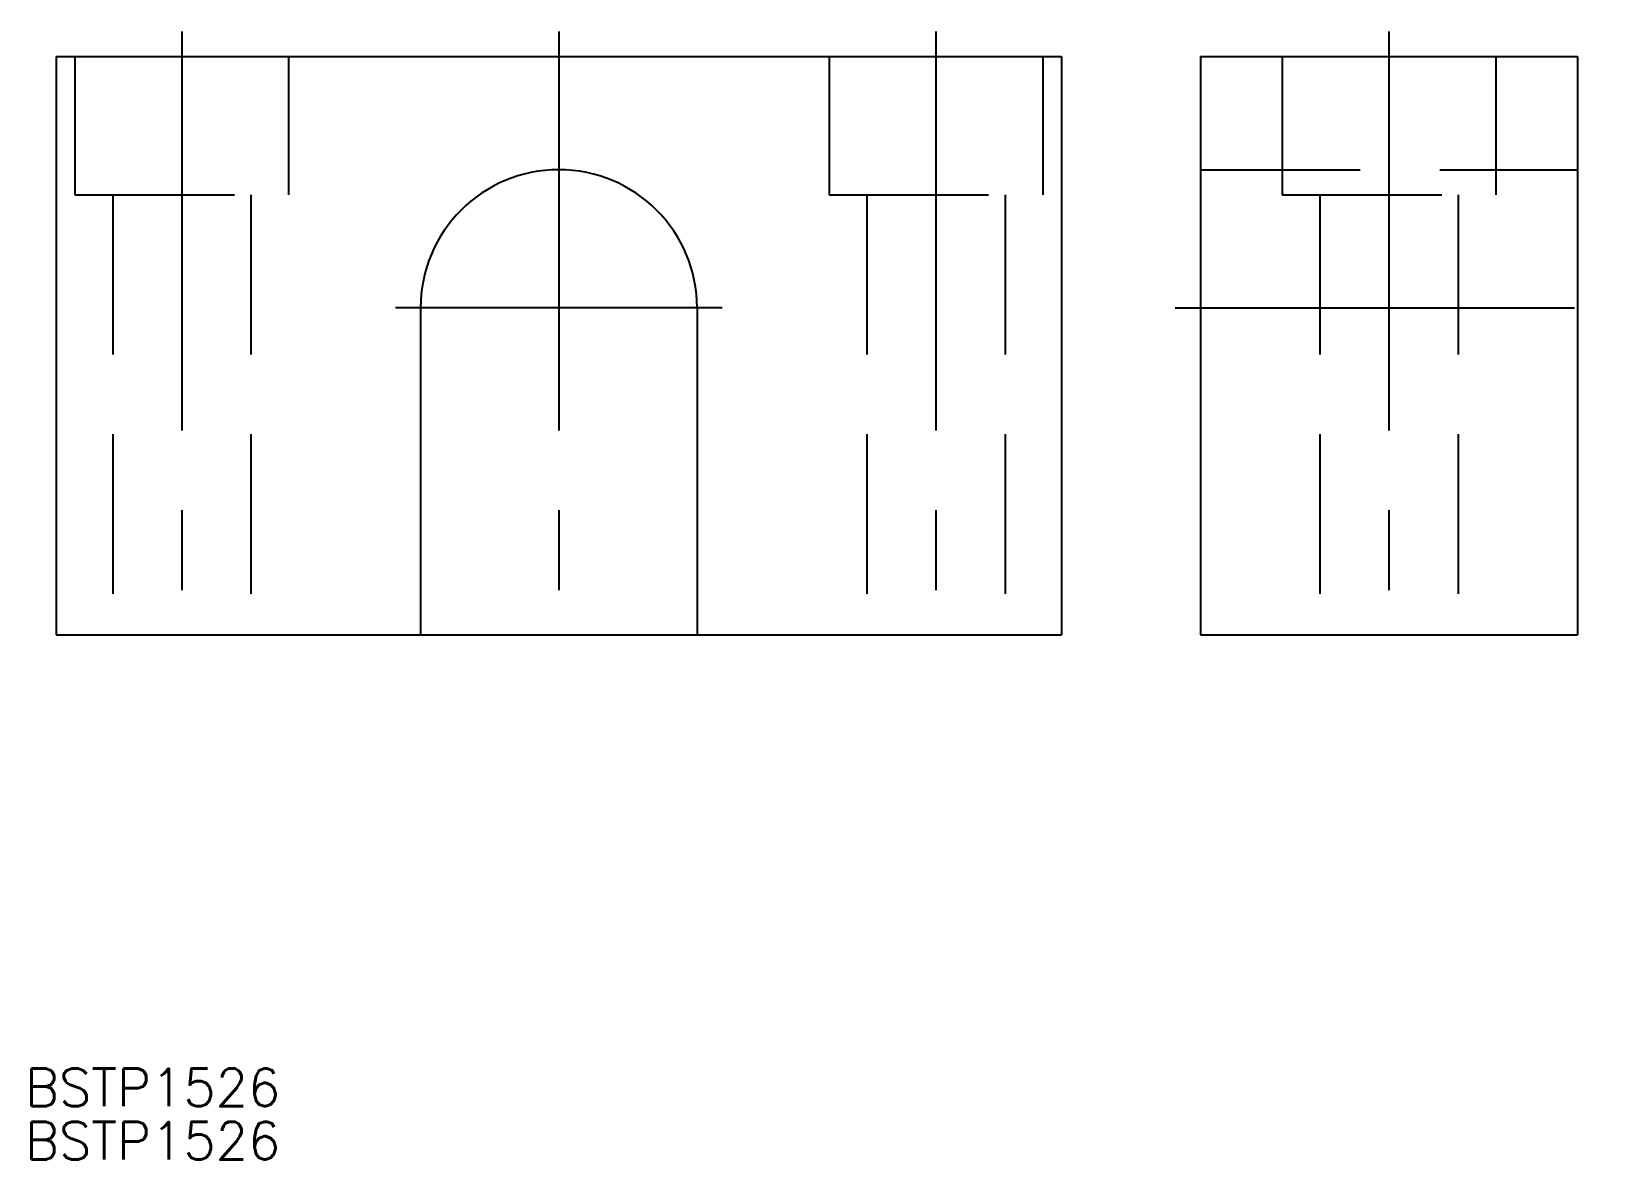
# Model space of a CAD drawing. Extents: x -42 to 83, y -42 to 48.
import ezdxf

# ---------------------------------------------------------------- set-up
doc = ezdxf.new("R2010")
doc.units = 0
doc.linetypes.add('CENTER', pattern=[50.8, 31.75, -6.35, 6.35, -6.35])
doc.linetypes.add('DASHED', pattern=[19.05, 12.7, -6.35])
doc.layers.get('0').update_dxf_attribs({"linetype": 'CONTINUOUS'})
doc.layers.add('CENTER', color=1, linetype='CENTER')
doc.styles.get("Standard").update_dxf_attribs({"font": 'txt.shx', "height": 3, "bigfont": 'bigfont.shx'})

# ---------------------------------------------------------------- blocks, each defined once
blk = doc.blocks.new('*U2')
at = {"color": 7, "linetype": 'CONTINUOUS'}
blk.add_text('BSTP1526', height=3, dxfattribs=at).set_placement((-42.48, -37.52))
blk = doc.blocks.new('*U3')
at = {"color": 7, "linetype": 'CONTINUOUS'}
blk.add_text('BSTP1526', height=3, dxfattribs=at).set_placement((-42.48, -41.76))

msp = doc.modelspace()

# ---------------------------------------------------------------- linework, layer by layer
at = {"color": 7, "linetype": 'CONTINUOUS'}
for p, q in [((-40, 46), (40, 46)), ((-40, 46), (-40, 0)), ((40, 46), (40, 0)), ((51.05, 46), (81.05, 46)), ((51.05, 46), (51.05, 0)), ((81.05, 46), (81.05, 0)), ((-11, 26), (-11, 0)), ((11, 26), (11, 0)), ((-40, 0), (40, 0)), ((51.05, 0), (81.05, 0))]:
    msp.add_line(p, q, dxfattribs=at)
at = {"color": 3, "linetype": 'DASHED'}
for p, q in [((-38.5, 46), (-38.5, 35)), ((-21.5, 46), (-21.5, 35)), ((21.5, 46), (21.5, 35)), ((38.5, 46), (38.5, 35)), ((57.55, 46), (57.55, 35)), ((74.55, 46), (74.55, 35)), ((51.05, 37), (81.05, 37)), ((-38.5, 35), (-21.5, 35)), ((-35.5, 35), (-35.5, 0)), ((-24.5, 35), (-24.5, 0)), ((21.5, 35), (38.5, 35)), ((24.5, 35), (24.5, 0)), ((35.5, 35), (35.5, 0)), ((57.55, 35), (74.55, 35)), ((60.55, 35), (60.55, 0)), ((71.55, 35), (71.55, 0))]:
    msp.add_line(p, q, dxfattribs=at)
at = {"color": 7, "linetype": 'CONTINUOUS'}
msp.add_arc((0, 26), 11, 0, 180, dxfattribs=at)
at = {"layer": 'CENTER', "color": 1, "linetype": 'CENTER'}
for p, q in [((-30, 48), (-30, -2)), ((0, 48), (0, -2)), ((30, 48), (30, -2)), ((66.05, 48), (66.05, -2)), ((13, 26), (-13, 26)), ((49.05, 26), (83.05, 26))]:
    msp.add_line(p, q, dxfattribs=at)

# ---------------------------------------------------------------- block references
at = {"color": 7, "linetype": 'CONTINUOUS'}
for name in ['*U2', '*U3']:
    msp.add_blockref(name, (0, 0), dxfattribs=at)

doc.saveas('drawing.dxf')
